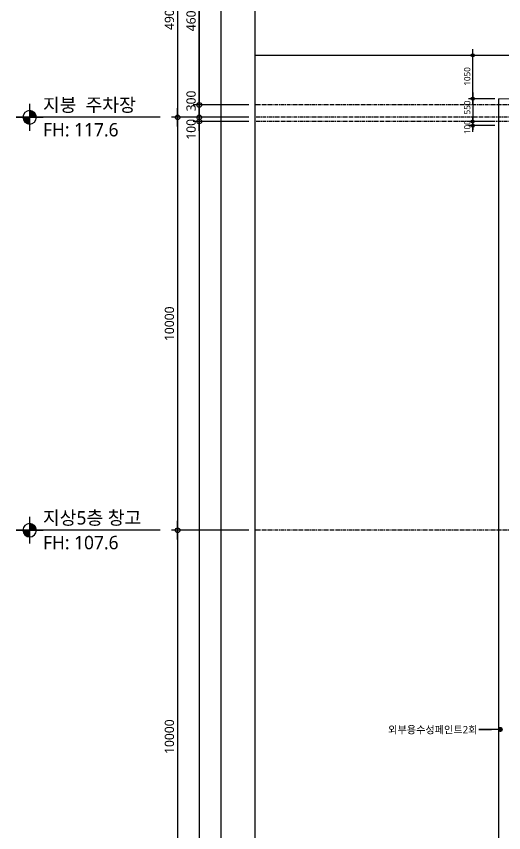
# Model space of a CAD drawing. Header units: millimetres. Extents: x -65167 to 413267, y -17142 to 66587.
# Drawn here: x 295043 to 306857, y 25591 to 45362 of the extents above; entities that cross this region are included whole.
import ezdxf
from ezdxf.enums import TextEntityAlignment as Align

# ---------------------------------------------------------------- set-up
doc = ezdxf.new("R2010")
doc.units = ezdxf.units.MM
doc.header["$LTSCALE"] = 75
doc.header["$MEASUREMENT"] = 0
doc.header["$PDSIZE"] = -10
doc.linetypes.add('CENTER', pattern=[2, 1.25, -0.25, 0.25, -0.25])
doc.layers.get('0').update_dxf_attribs({"linetype": 'CONTINUOUS'})
doc.layers.get('Defpoints').update_dxf_attribs({"color": 171, "linetype": 'CONTINUOUS'})
for name, color, linetype in [('CEN(ST)', 1, 'CENTER'), ('CON', 2, 'CONTINUOUS'), ('FIN', 8, 'CONTINUOUS'), ('NDIM', 7, 'CONTINUOUS'), ('SYM', 7, 'CONTINUOUS'), ('TEXT(AXIS)', 2, 'CONTINUOUS'), ('TEXT(MIN)', 7, 'CONTINUOUS')]:
    doc.layers.add(name, color=color, linetype=linetype)
doc.styles.add('CGS', font='cgse', dxfattribs={"bigfont": 'cgs'})
doc.styles.add('나눔바른고딕', font='NanumBarunGothic.ttf')
doc.dimstyles.new('NDIM 1200', dxfattribs={"dimscale": 75, "dimtxt": 3, "dimasz": 1, "dimexe": 2, "dimexo": 2, "dimgap": 1, "dimtad": 1, "dimdec": 0, "dimdsep": 46, "dimtxsty": 'CGS', "dimblk": 'DOT0', "dimcen": 1, "dimdle": 8, "dimclrd": 256, "dimclre": 256, "dimclrt": 256, "dimadec": 0, "dimazin": 0, "dimtfac": 1, "dimtdec": 0, "dimtix": 1, "dimtmove": 2, "dimatfit": 3, "dimldrblk": 'DOT0', "dimfxl": 1, "dimtolj": 1, "dimtzin": 0, "dimlwd": -1, "dimlwe": -1, "dimarcsym": 0})

# ---------------------------------------------------------------- blocks, each defined once
blk = doc.blocks.new('A$C19853FC8')
at = {"layer": 'SYM'}
for p, q in [((1800, 0), (1800, 3600)), ((3600, 1800), (0, 1800))]:
    blk.add_line(p, q, dxfattribs=at)
blk.add_circle((1800, 1800), 900, dxfattribs=at)
for points in [[(900, 1800), (1800, 2700), (914, 1959), (1643, 2686)], [(914, 1959), (1643, 2686), (954, 2112), (1492, 2646)], [(954, 2112), (1492, 2646), (1025, 2260), (1346, 2576)], [(1025, 2260), (1346, 2576), (1109, 2378), (1222, 2491)], [(1800, 900), (2700, 1800), (1959, 914), (2686, 1643)], [(1959, 914), (2686, 1643), (2112, 954), (2646, 1492)], [(2112, 954), (2646, 1492), (2260, 1025), (2576, 1346)], [(2260, 1025), (2576, 1346), (2378, 1109), (2491, 1222)]]:
    blk.add_solid(points, dxfattribs=at)
at = {"layer": 'SYM', "linetype": 'Continuous'}
for points in [[(1800, 2700), (1800, 1800), (900, 1800)], [(2700, 1800), (1800, 900), (1800, 1800)]]:
    blk.add_solid(points, dxfattribs=at)
blk = doc.blocks.new('DOT0')
blk.add_line((-3, 0), (3, 0))
at = {"color": 6}
blk.add_circle((0, 0), 0.75, dxfattribs=at)
blk = doc.blocks.new('*D1089')
at = {"layer": 'Defpoints', "color": 0, "ltscale": 0.4, "transparency": 16777216}
for p in [(300827, 32916), (298952, 22916), (300827, 22916)]:
    blk.add_point(p, dxfattribs=at)
at = {"layer": 'NDIM', "ltscale": 0.4, "transparency": 16777216}
for p, q in [((300677, 32916), (298802, 32916)), ((298952, 32841), (298952, 22991)), ((300677, 22916), (298802, 22916))]:
    blk.add_line(p, q, dxfattribs=at)
at = {"layer": 'NDIM', "ltscale": 0.4, "transparency": 16777216, "xscale": 75, "yscale": 75, "zscale": 75}
for p, rotation in [((298952, 32916), 90), ((298952, 22916), 270)]:
    blk.add_blockref('DOT0', p, dxfattribs=dict(at, rotation=rotation))
at = {"layer": 'NDIM', "ltscale": 0.4, "transparency": 16777216, "insert": (298755, 27916), "char_height": 225, "attachment_point": 5, "rotation": 90, "style": '나눔바른고딕'}
blk.add_mtext('\\A1;10000', dxfattribs=at)
blk = doc.blocks.new('*D1090')
at = {"layer": 'Defpoints', "color": 0, "ltscale": 0.4, "transparency": 16777216}
for p in [(300827, 42916), (298952, 32916), (300827, 32916)]:
    blk.add_point(p, dxfattribs=at)
at = {"layer": 'NDIM', "ltscale": 0.4, "transparency": 16777216}
for p, q in [((300677, 42916), (298802, 42916)), ((298952, 42841), (298952, 32991)), ((300677, 32916), (298802, 32916))]:
    blk.add_line(p, q, dxfattribs=at)
at = {"layer": 'NDIM', "ltscale": 0.4, "transparency": 16777216, "xscale": 75, "yscale": 75, "zscale": 75}
for p, rotation in [((298952, 42916), 90), ((298952, 32916), 270)]:
    blk.add_blockref('DOT0', p, dxfattribs=dict(at, rotation=rotation))
at = {"layer": 'NDIM', "ltscale": 0.4, "transparency": 16777216, "insert": (298755, 37916), "char_height": 225, "attachment_point": 5, "rotation": 90, "style": '나눔바른고딕'}
blk.add_mtext('\\A1;10000', dxfattribs=at)
blk = doc.blocks.new('*D1091')
at = {"layer": 'Defpoints', "color": 0, "ltscale": 0.4, "transparency": 16777216}
for p in [(300827, 47816), (298952, 42916), (300827, 42916)]:
    blk.add_point(p, dxfattribs=at)
at = {"layer": 'NDIM', "ltscale": 0.4, "transparency": 16777216}
for p, q in [((300677, 47816), (298802, 47816)), ((298952, 47741), (298952, 42991)), ((300677, 42916), (298802, 42916))]:
    blk.add_line(p, q, dxfattribs=at)
at = {"layer": 'NDIM', "ltscale": 0.4, "transparency": 16777216, "xscale": 75, "yscale": 75, "zscale": 75}
for p, rotation in [((298952, 47816), 90), ((298952, 42916), 270)]:
    blk.add_blockref('DOT0', p, dxfattribs=dict(at, rotation=rotation))
at = {"layer": 'NDIM', "ltscale": 0.4, "transparency": 16777216, "insert": (298755, 45366), "char_height": 225, "attachment_point": 5, "rotation": 90, "style": '나눔바른고딕'}
blk.add_mtext('\\A1;4900', dxfattribs=at)
blk = doc.blocks.new('*D1298')
at = {"layer": 'Defpoints', "color": 0, "ltscale": 0.4, "transparency": 16777216}
for p in [(299477, 43216), (300827, 43216), (300827, 42916)]:
    blk.add_point(p, dxfattribs=at)
at = {"layer": 'NDIM', "ltscale": 0.4, "transparency": 16777216}
for p, q in [((300677, 43216), (299327, 43216)), ((299477, 42991), (299477, 43141)), ((300677, 42916), (299327, 42916))]:
    blk.add_line(p, q, dxfattribs=at)
at = {"layer": 'NDIM', "ltscale": 0.4, "transparency": 16777216, "xscale": 75, "yscale": 75, "zscale": 75}
for p, rotation in [((299477, 43216), 90), ((299477, 42916), 270)]:
    blk.add_blockref('DOT0', p, dxfattribs=dict(at, rotation=rotation))
at = {"layer": 'NDIM', "ltscale": 0.4, "transparency": 16777216, "insert": (299280, 43312), "char_height": 225, "attachment_point": 5, "rotation": 90, "style": '나눔바른고딕'}
blk.add_mtext('\\A1;300', dxfattribs=at)
blk = doc.blocks.new('*D1322')
at = {"layer": 'Defpoints', "color": 0, "ltscale": 0.4, "transparency": 16777216}
for p in [(306742, 43366), (306106, 42816), (306742, 42816)]:
    blk.add_point(p, dxfattribs=at)
at = {"layer": 'NDIM', "ltscale": 0.4, "transparency": 16777216}
for p, q in [((306642, 43366), (306006, 43366)), ((306106, 43316), (306106, 42866)), ((306642, 42816), (306006, 42816))]:
    blk.add_line(p, q, dxfattribs=at)
at = {"layer": 'NDIM', "ltscale": 0.4, "transparency": 16777216, "xscale": 50, "yscale": 50, "zscale": 50}
for p, rotation in [((306106, 43366), 90), ((306106, 42816), 270)]:
    blk.add_blockref('DOT0', p, dxfattribs=dict(at, rotation=rotation))
at = {"layer": 'NDIM', "ltscale": 0.4, "transparency": 16777216, "insert": (305974, 43153), "char_height": 150, "attachment_point": 5, "rotation": 90, "style": '나눔바른고딕'}
blk.add_mtext('\\A1;550', dxfattribs=at)
blk = doc.blocks.new('*D1321')
at = {"layer": 'Defpoints', "color": 0, "ltscale": 0.4, "transparency": 16777216}
for p in [(306106, 42816), (306742, 42816), (306742, 42716)]:
    blk.add_point(p, dxfattribs=at)
at = {"layer": 'NDIM', "ltscale": 0.4, "transparency": 16777216}
for p, q in [((306106, 42866), (306106, 42916)), ((306642, 42816), (306006, 42816)), ((306642, 42716), (306006, 42716)), ((306106, 42716), (306106, 42816)), ((306106, 42666), (306106, 42616))]:
    blk.add_line(p, q, dxfattribs=at)
at = {"layer": 'NDIM', "ltscale": 0.4, "transparency": 16777216, "xscale": 50, "yscale": 50, "zscale": 50}
for p, rotation in [((306106, 42816), 270), ((306106, 42716), 90)]:
    blk.add_blockref('DOT0', p, dxfattribs=dict(at, rotation=rotation))
at = {"layer": 'NDIM', "ltscale": 0.4, "transparency": 16777216, "insert": (305974, 42676), "char_height": 150, "attachment_point": 5, "rotation": 90, "style": '나눔바른고딕'}
blk.add_mtext('\\A1;100', dxfattribs=at)
blk = doc.blocks.new('*D1327')
at = {"layer": 'Defpoints', "color": 0, "ltscale": 0.4, "transparency": 16777216}
for p in [(300827, 42916), (299477, 42816), (300827, 42816)]:
    blk.add_point(p, dxfattribs=at)
at = {"layer": 'NDIM', "ltscale": 0.4, "transparency": 16777216}
for p, q in [((300677, 42916), (299327, 42916)), ((299477, 42991), (299477, 43066)), ((299477, 42916), (299477, 42816)), ((300677, 42816), (299327, 42816)), ((299477, 42741), (299477, 42666))]:
    blk.add_line(p, q, dxfattribs=at)
at = {"layer": 'NDIM', "ltscale": 0.4, "transparency": 16777216, "xscale": 75, "yscale": 75, "zscale": 75}
for p, rotation in [((299477, 42916), 270), ((299477, 42816), 90)]:
    blk.add_blockref('DOT0', p, dxfattribs=dict(at, rotation=rotation))
at = {"layer": 'NDIM', "ltscale": 0.4, "transparency": 16777216, "insert": (299280, 42625), "char_height": 225, "attachment_point": 5, "rotation": 90, "style": '나눔바른고딕'}
blk.add_mtext('\\A1;100', dxfattribs=at)
blk = doc.blocks.new('*D1328')
at = {"layer": 'Defpoints', "color": 0, "ltscale": 0.4, "transparency": 16777216}
for p in [(306106, 44416), (306742, 44416), (306742, 43366)]:
    blk.add_point(p, dxfattribs=at)
at = {"layer": 'NDIM', "ltscale": 0.4, "transparency": 16777216}
for p, q in [((306642, 44416), (306006, 44416)), ((306106, 43416), (306106, 44366)), ((306642, 43366), (306006, 43366))]:
    blk.add_line(p, q, dxfattribs=at)
at = {"layer": 'NDIM', "ltscale": 0.4, "transparency": 16777216, "xscale": 50, "yscale": 50, "zscale": 50}
for p, rotation in [((306106, 44416), 90), ((306106, 43366), 270)]:
    blk.add_blockref('DOT0', p, dxfattribs=dict(at, rotation=rotation))
at = {"layer": 'NDIM', "ltscale": 0.4, "transparency": 16777216, "insert": (305974, 43907), "char_height": 150, "attachment_point": 5, "rotation": 90, "style": '나눔바른고딕'}
blk.add_mtext('\\A1;1050', dxfattribs=at)
blk = doc.blocks.new('*D1501')
at = {"layer": 'Defpoints', "color": 0, "ltscale": 0.4, "transparency": 16777216}
for p in [(299477, 47816), (300827, 47816), (300827, 43216)]:
    blk.add_point(p, dxfattribs=at)
at = {"layer": 'NDIM', "ltscale": 0.4, "transparency": 16777216}
for p, q in [((300677, 47816), (299327, 47816)), ((299477, 43291), (299477, 47741)), ((300677, 43216), (299327, 43216))]:
    blk.add_line(p, q, dxfattribs=at)
at = {"layer": 'NDIM', "ltscale": 0.4, "transparency": 16777216, "xscale": 75, "yscale": 75, "zscale": 75}
for p, rotation in [((299477, 47816), 90), ((299477, 43216), 270)]:
    blk.add_blockref('DOT0', p, dxfattribs=dict(at, rotation=rotation))
at = {"layer": 'NDIM', "ltscale": 0.4, "transparency": 16777216, "insert": (299280, 45336), "char_height": 225, "attachment_point": 5, "rotation": 90, "style": '나눔바른고딕'}
blk.add_mtext('\\A1;4600', dxfattribs=at)

msp = doc.modelspace()

# ---------------------------------------------------------------- linework, layer by layer
at = {"layer": 'CEN(ST)'}
for p, q in [((322242.4, 43216.1), (300827.3, 43216.1)), ((313253.4, 42916.1), (300827.3, 42916.1)), ((313253.4, 42816.1), (300827.3, 42816.1)), ((322242.4, 32916.1), (300827.3, 32916.1))]:
    msp.add_line(p, q, dxfattribs=at)
at = {"layer": 'CON', "ltscale": 0.1}
msp.add_line((306742.4, 10616.1), (306742.4, 43366.1), dxfattribs=at)
at = {"layer": 'CON', "ltscale": 10000}
msp.add_line((307042.4, 43356.1), (306742.4, 43366.1), dxfattribs=at)
at = {"layer": 'Defpoints', "ltscale": 1000}
for points in [[(298952.3, 9316.1), (324342.4, 9316.1), (324342.4, 56370.8), (298952.3, 56370.8)], [(299477.3, 9916.1), (323592.4, 9916.1), (323592.4, 55845.8), (299477.3, 55845.8)], [(300002.3, 9916.1), (323067.4, 9916.1), (323067.4, 55320.8), (300002.3, 55320.8)]]:
    msp.add_lwpolyline(points, close=True, dxfattribs=at)
msp.add_lwpolyline([(323067.4, 54495.8), (300827.3, 54495.8), (300827.3, 9916.1), (322242.4, 9916.1), (322242.4, 54495.8)], dxfattribs=at)
at = {"layer": 'FIN'}
msp.add_lwpolyline([(312342.4, 44416.1), (300827.3, 44416.1)], dxfattribs=at)
at = {"layer": 'SYM', "ltscale": 1000}
for p, q in [((298531.8, 42916.1), (295042.8, 42916.1)), ((298531.8, 32916.1), (295042.8, 32916.1))]:
    msp.add_line(p, q, dxfattribs=at)

# ---------------------------------------------------------------- block references
at = {"ltscale": 1000, "xscale": -0.18, "yscale": 0.18, "zscale": 0.18}
for p in [(295690.8, 42592.1), (295690.8, 32592.1)]:
    msp.add_blockref('A$C19853FC8', p, dxfattribs=at)

# ---------------------------------------------------------------- texts
at = {"layer": 'TEXT(AXIS)', "style": '나눔바른고딕'}
for s, p in [('지붕  주차장', (295687.8, 43216.1)), ('FH: 117.6', (295687.8, 42616.1)), ('지상5층 창고', (295687.8, 33216.1)), ('FH: 107.6', (295687.8, 32616.1))]:
    msp.add_text(s, height=324, dxfattribs=at).set_placement(p, align=Align.MIDDLE_LEFT)
at = {"layer": 'TEXT(MIN)', "style": '나눔바른고딕'}
msp.add_text('외부용수성페인트2회', height=180, dxfattribs=at).set_placement((304055.5, 28083.3), align=Align.MIDDLE_LEFT)

# ---------------------------------------------------------------- dimensions: what is measured, and where the dimension line sits
at = {"layer": 'NDIM', "ltscale": 0.4}
for base, p1, p2, picture, middle in [((298952.3, 42916.1), (300827.3, 47816.1), (300827.3, 42916.1), '*D1091', (298754.9, 45366.1)), ((298952.3, 32916.1), (300827.3, 42916.1), (300827.3, 32916.1), '*D1090', (298755.1, 37916.1)), ((298952.3, 22916.1), (300827.3, 32916.1), (300827.3, 22916.1), '*D1089', (298755.1, 27916.1))]:
    dim = msp.add_linear_dim(base=base, p1=p1, p2=p2, angle=270, dimstyle='NDIM 1200', override={"dimtxsty": '나눔바른고딕'}, dxfattribs=at)
    dim.commit()
    dim.dimension.update_dxf_attribs({"geometry": picture, "text_midpoint": middle})
for base, p1, p2, angle, override, picture, middle in [((299477.3, 47816.1), (300827.3, 43216.1), (300827.3, 47816.1), 90, {"dimtxsty": '나눔바른고딕'}, '*D1501', (299279.9, 45336.1)), ((306105.5, 44416.1), (306742.4, 43366.1), (306742.4, 44416.1), 90, {"dimscale": 50, "dimtxsty": '나눔바른고딕'}, '*D1328', (305974.1, 43907.2)), ((299477.3, 43216.1), (300827.3, 42916.1), (300827.3, 43216.1), 90, {"dimtxsty": '나눔바른고딕'}, '*D1298', (299279.9, 43312)), ((306105.5, 42816.1), (306742.4, 43366.1), (306742.4, 42816.1), 270, {"dimscale": 50, "dimtxsty": '나눔바른고딕'}, '*D1322', (305974.1, 43152.8)), ((299477.3, 42816.1), (300827.3, 42916.1), (300827.3, 42816.1), 270, {"dimtxsty": '나눔바른고딕'}, '*D1327', (299280.1, 42625)), ((306105.5, 42816.1), (306742.4, 42716.1), (306742.4, 42816.1), 90, {"dimscale": 50, "dimtxsty": '나눔바른고딕'}, '*D1321', (305974.1, 42675.9))]:
    dim = msp.add_linear_dim(base=base, p1=p1, p2=p2, angle=angle, dimstyle='NDIM 1200', override=override, dxfattribs=at)
    dim.commit()
    dim.dimension.update_dxf_attribs({"geometry": picture, "text_midpoint": middle, "dimtype": 160})

# ---------------------------------------------------------------- leaders
at = {"layer": 'NDIM', "ltscale": 10000}
msp.add_leader([(306777.2, 28090.2), (306252.8, 28090.2), (306564, 28090.2)], dimstyle='NDIM 1200', override={"dimscale": 120, "dimasz": 1, "dimgap": 1, "dimtad": 0, "dimldrblk": 'Dot'}, dxfattribs=at)

doc.saveas('drawing.dxf')
